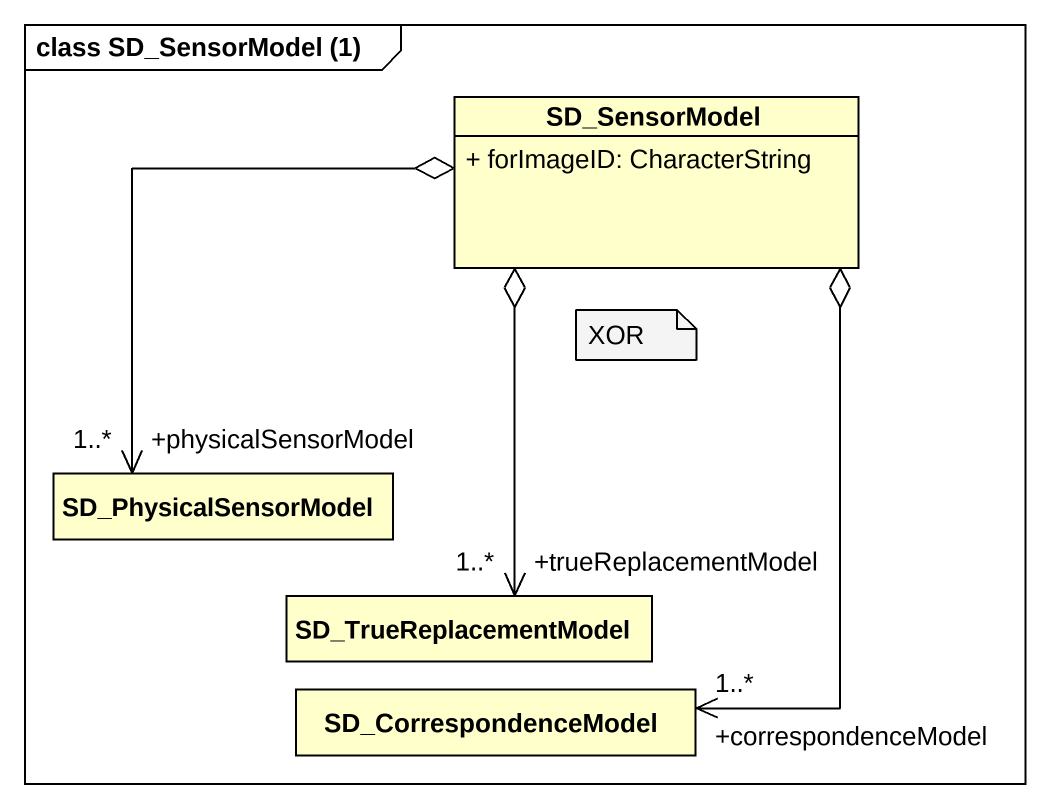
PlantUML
@startuml
mainframe class SD_SensorModel (1)
hide circle
hide empty members
skinparam classAttributeIconSize 0
class SD_SensorModel {
  + forImageID: CharacterString
}
class SD_PhysicalSensorModel
class SD_TrueReplacementModel
class SD_CorrespondenceModel
SD_PhysicalSensorModel "+physicalSensorModel\n1..*" <-up-o SD_SensorModel
SD_TrueReplacementModel "+trueReplacementModel\n1..*" <-up-o SD_SensorModel
SD_CorrespondenceModel "+correspondenceModel\n1..*" <-up-o SD_SensorModel
note as N1
  XOR
end note
@enduml
